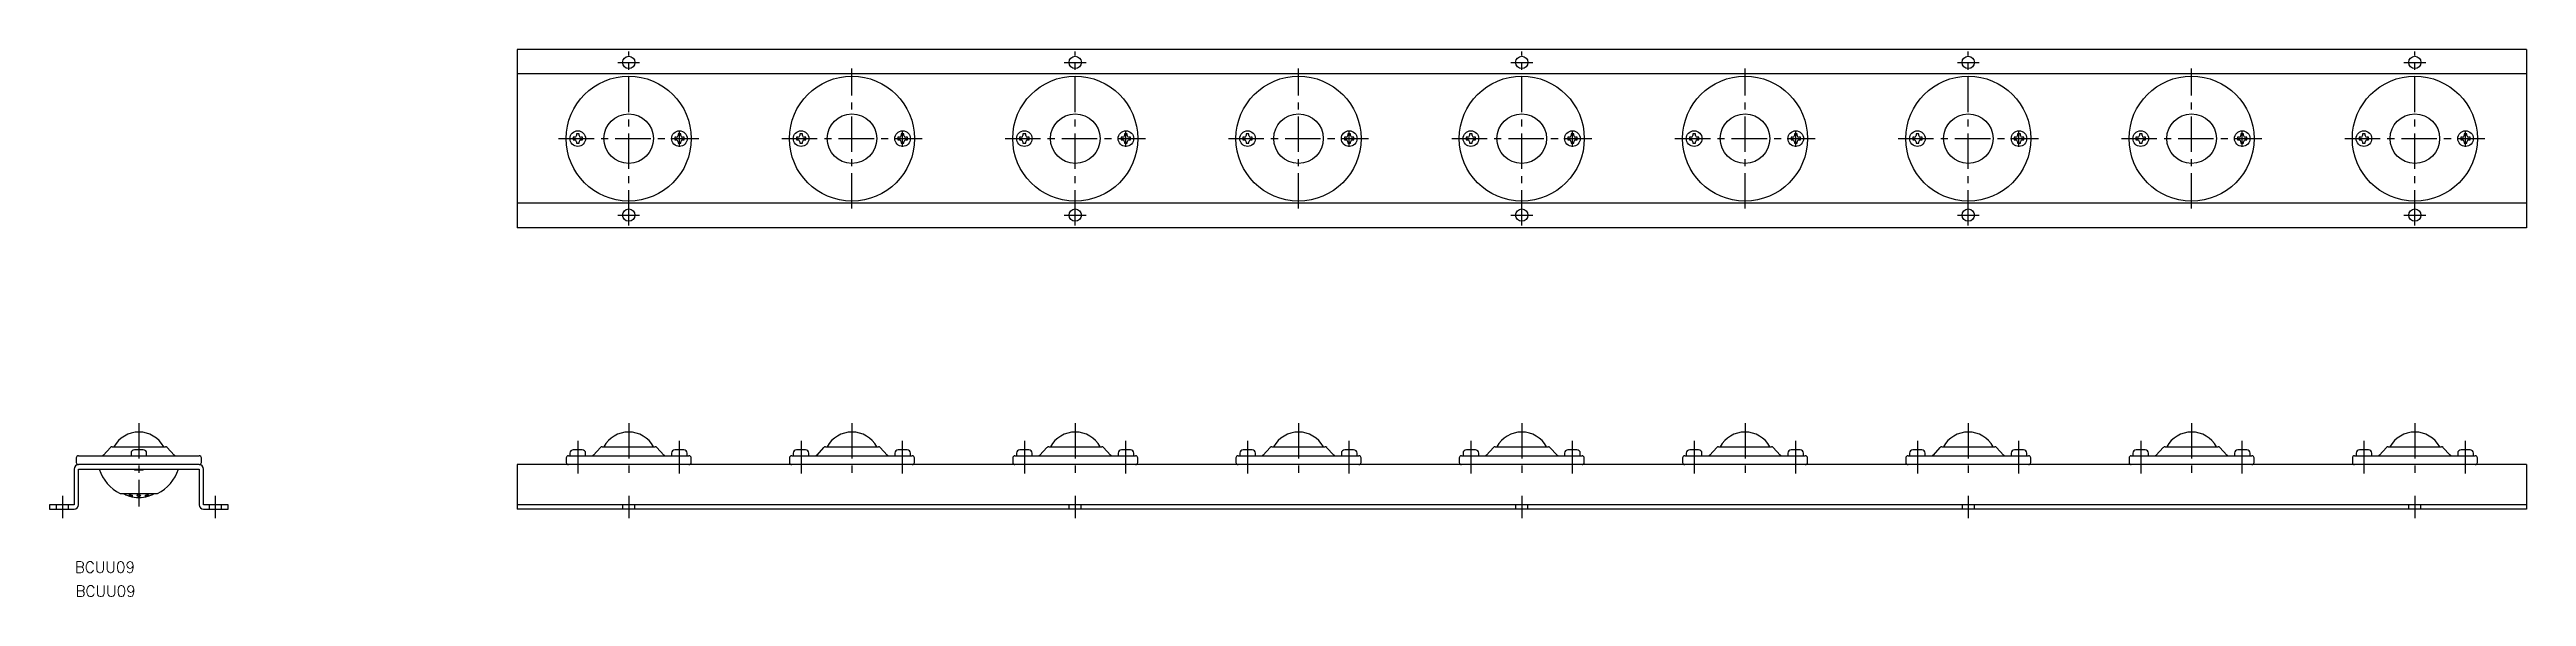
# Model space of a CAD drawing. Extents: x 0 to 1109, y -29 to 216.
import ezdxf

# ---------------------------------------------------------------- set-up
doc = ezdxf.new("R2010")
doc.units = 0
doc.header["$LTSCALE"] = 0.5
doc.header["$MEASUREMENT"] = 0
doc.linetypes.add('CENTER', pattern=[50.8, 31.75, -6.35, 6.35, -6.35])
doc.linetypes.add('DASHED', pattern=[19.05, 12.7, -6.35])
for name, color, linetype in [('MSM_CENTER', 1, 'CENTER'), ('MSM_CONTINUOUS', 7, 'CONTINUOUS'), ('MSM_DASHED', 4, 'DASHED')]:
    doc.layers.add(name, color=color, linetype=linetype)
doc.styles.get("Standard").update_dxf_attribs({"font": 'txt.shx', "height": 5, "bigfont": 'bigfont.shx'})

msp = doc.modelspace()

# ---------------------------------------------------------------- linework, layer by layer
at = {"layer": 'MSM_CENTER'}
for p, q in [((259.4, 137.2), (259.4, 215.2)), ((459.4, 137.2), (459.4, 215.2)), ((659.4, 137.2), (659.4, 215.2)), ((859.4, 137.2), (859.4, 215.2)), ((1059.4, 137.2), (1059.4, 215.2)), ((254.5, 210.4), (264.3, 210.4)), ((359.4, 144.8), (359.4, 207.6)), ((454.5, 210.4), (464.3, 210.4)), ((559.4, 144.8), (559.4, 207.6)), ((654.5, 210.4), (664.3, 210.4)), ((759.4, 144.8), (759.4, 207.6)), ((854.5, 210.4), (864.3, 210.4)), ((959.4, 144.8), (959.4, 207.6)), ((1054.5, 210.4), (1064.3, 210.4)), ((282.1, 172.5), (282.1, 179.8)), ((382.1, 172.5), (382.1, 179.8)), ((482.1, 172.5), (482.1, 179.8)), ((582.1, 172.5), (582.1, 179.8)), ((682.1, 172.5), (682.1, 179.8)), ((782.1, 172.5), (782.1, 179.8)), ((882.1, 172.5), (882.1, 179.8)), ((982.1, 172.5), (982.1, 179.8)), ((1082.1, 172.5), (1082.1, 179.8)), ((228, 176.2), (290.8, 176.2)), ((328, 176.2), (390.8, 176.2)), ((428, 176.2), (490.8, 176.2)), ((528, 176.2), (590.8, 176.2)), ((628, 176.2), (690.8, 176.2)), ((728, 176.2), (790.8, 176.2)), ((828, 176.2), (890.8, 176.2)), ((928, 176.2), (990.8, 176.2)), ((1028, 176.2), (1090.8, 176.2)), ((254.5, 141.9), (264.3, 141.9)), ((454.5, 141.9), (464.3, 141.9)), ((654.5, 141.9), (664.3, 141.9)), ((854.5, 141.9), (864.3, 141.9)), ((1054.5, 141.9), (1064.3, 141.9)), ((40, 48.6), (40, 11.2)), ((259.4, 48.6), (259.4, 26)), ((359.4, 48.6), (359.4, 26)), ((459.4, 48.6), (459.4, 26)), ((559.4, 48.6), (559.4, 26)), ((659.4, 48.6), (659.4, 26)), ((759.4, 48.6), (759.4, 26)), ((859.4, 48.6), (859.4, 26)), ((959.4, 48.6), (959.4, 26)), ((1059.4, 48.6), (1059.4, 26)), ((236.6, 40.6), (236.6, 26)), ((282.1, 26), (282.1, 40.6)), ((336.6, 40.6), (336.6, 26)), ((382.1, 26), (382.1, 40.6)), ((436.6, 40.6), (436.6, 26)), ((482.1, 26), (482.1, 40.6)), ((536.6, 40.6), (536.6, 26)), ((582.1, 26), (582.1, 40.6)), ((636.6, 40.6), (636.6, 26)), ((682.1, 26), (682.1, 40.6)), ((736.6, 40.6), (736.6, 26)), ((782.1, 26), (782.1, 40.6)), ((836.6, 40.6), (836.6, 26)), ((882.1, 26), (882.1, 40.6)), ((936.6, 40.6), (936.6, 26)), ((982.1, 26), (982.1, 40.6)), ((1036.6, 40.6), (1036.6, 26)), ((1082.1, 26), (1082.1, 40.6)), ((5.8, 16), (5.8, 6)), ((74.2, 16), (74.2, 6)), ((259.4, 16), (259.4, 6)), ((459.4, 16), (459.4, 6)), ((659.4, 16), (659.4, 6)), ((859.4, 16), (859.4, 6)), ((1059.4, 16), (1059.4, 6))]:
    msp.add_line(p, q, dxfattribs=at)
at = {"layer": 'MSM_CONTINUOUS'}
for p, q in [((209.4, 216.2), (209.4, 136.2)), ((1109.4, 216.2), (209.4, 216.2)), ((1109.4, 216.2), (1109.4, 136.2)), ((1109.4, 205.2), (209.4, 205.2)), ((236, 178.3), (236, 177.6)), ((237.2, 178.3), (236, 178.3)), ((237.2, 177.6), (237.2, 178.3)), ((281.5, 178.3), (281.5, 177.6)), ((282.7, 178.3), (281.5, 178.3)), ((282.7, 177.6), (282.7, 178.3)), ((336, 178.3), (336, 177.6)), ((337.2, 178.3), (336, 178.3)), ((337.2, 177.6), (337.2, 178.3)), ((381.5, 178.3), (381.5, 177.6)), ((382.7, 178.3), (381.5, 178.3)), ((382.7, 177.6), (382.7, 178.3)), ((436, 178.3), (436, 177.6)), ((437.2, 178.3), (436, 178.3)), ((437.2, 177.6), (437.2, 178.3)), ((481.5, 178.3), (481.5, 177.6)), ((482.7, 178.3), (481.5, 178.3)), ((482.7, 177.6), (482.7, 178.3)), ((536, 178.3), (536, 177.6)), ((537.2, 178.3), (536, 178.3)), ((537.2, 177.6), (537.2, 178.3)), ((581.5, 178.3), (581.5, 177.6)), ((582.7, 178.3), (581.5, 178.3)), ((582.7, 177.6), (582.7, 178.3)), ((636, 178.3), (636, 177.6)), ((637.2, 178.3), (636, 178.3)), ((637.2, 177.6), (637.2, 178.3)), ((681.5, 178.3), (681.5, 177.6)), ((682.7, 178.3), (681.5, 178.3)), ((682.7, 177.6), (682.7, 178.3)), ((736, 178.3), (736, 177.6)), ((737.2, 178.3), (736, 178.3)), ((737.2, 177.6), (737.2, 178.3)), ((781.5, 178.3), (781.5, 177.6)), ((782.7, 178.3), (781.5, 178.3)), ((782.7, 177.6), (782.7, 178.3)), ((836, 178.3), (836, 177.6)), ((837.2, 178.3), (836, 178.3)), ((837.2, 177.6), (837.2, 178.3)), ((881.5, 178.3), (881.5, 177.6)), ((882.7, 178.3), (881.5, 178.3)), ((882.7, 177.6), (882.7, 178.3)), ((936, 178.3), (936, 177.6)), ((937.2, 178.3), (936, 178.3)), ((937.2, 177.6), (937.2, 178.3)), ((981.5, 178.3), (981.5, 177.6)), ((982.7, 178.3), (981.5, 178.3)), ((982.7, 177.6), (982.7, 178.3)), ((1036, 178.3), (1036, 177.6)), ((1037.2, 178.3), (1036, 178.3)), ((1037.2, 177.6), (1037.2, 178.3)), ((1081.5, 178.3), (1081.5, 177.6)), ((1082.7, 178.3), (1081.5, 178.3)), ((1082.7, 177.6), (1082.7, 178.3)), ((235.2, 176.8), (234.5, 176.8)), ((234.5, 176.8), (234.5, 175.6)), ((234.5, 175.6), (235.2, 175.6)), ((236, 174.8), (236, 174.1)), ((236, 174.1), (237.2, 174.1)), ((237.2, 174.1), (237.2, 174.8)), ((238.7, 176.8), (238, 176.8)), ((238, 175.6), (238.7, 175.6)), ((238.7, 175.6), (238.7, 176.8)), ((280.7, 176.8), (280, 176.8)), ((280, 176.8), (280, 175.6)), ((280, 175.6), (280.7, 175.6)), ((281.5, 174.8), (281.5, 174.1)), ((281.5, 174.1), (282.7, 174.1)), ((282.7, 174.1), (282.7, 174.8)), ((284.2, 176.8), (283.5, 176.8)), ((283.5, 175.6), (284.2, 175.6)), ((284.2, 175.6), (284.2, 176.8)), ((335.2, 176.8), (334.5, 176.8)), ((334.5, 176.8), (334.5, 175.6)), ((334.5, 175.6), (335.2, 175.6)), ((336, 174.8), (336, 174.1)), ((336, 174.1), (337.2, 174.1)), ((337.2, 174.1), (337.2, 174.8)), ((338.7, 176.8), (338, 176.8)), ((338, 175.6), (338.7, 175.6)), ((338.7, 175.6), (338.7, 176.8)), ((380.7, 176.8), (380, 176.8)), ((380, 176.8), (380, 175.6)), ((380, 175.6), (380.7, 175.6)), ((381.5, 174.8), (381.5, 174.1)), ((381.5, 174.1), (382.7, 174.1)), ((382.7, 174.1), (382.7, 174.8)), ((384.2, 176.8), (383.5, 176.8)), ((383.5, 175.6), (384.2, 175.6)), ((384.2, 175.6), (384.2, 176.8)), ((435.2, 176.8), (434.5, 176.8)), ((434.5, 176.8), (434.5, 175.6)), ((434.5, 175.6), (435.2, 175.6)), ((436, 174.8), (436, 174.1)), ((436, 174.1), (437.2, 174.1)), ((437.2, 174.1), (437.2, 174.8)), ((438.7, 176.8), (438, 176.8)), ((438, 175.6), (438.7, 175.6)), ((438.7, 175.6), (438.7, 176.8)), ((480.7, 176.8), (480, 176.8)), ((480, 176.8), (480, 175.6)), ((480, 175.6), (480.7, 175.6)), ((481.5, 174.8), (481.5, 174.1)), ((481.5, 174.1), (482.7, 174.1)), ((482.7, 174.1), (482.7, 174.8)), ((484.2, 176.8), (483.5, 176.8)), ((483.5, 175.6), (484.2, 175.6)), ((484.2, 175.6), (484.2, 176.8)), ((535.2, 176.8), (534.5, 176.8)), ((534.5, 176.8), (534.5, 175.6)), ((534.5, 175.6), (535.2, 175.6)), ((536, 174.8), (536, 174.1)), ((536, 174.1), (537.2, 174.1)), ((537.2, 174.1), (537.2, 174.8)), ((538.7, 176.8), (538, 176.8)), ((538, 175.6), (538.7, 175.6)), ((538.7, 175.6), (538.7, 176.8)), ((580.7, 176.8), (580, 176.8)), ((580, 176.8), (580, 175.6)), ((580, 175.6), (580.7, 175.6)), ((581.5, 174.8), (581.5, 174.1)), ((581.5, 174.1), (582.7, 174.1)), ((582.7, 174.1), (582.7, 174.8)), ((584.2, 176.8), (583.5, 176.8)), ((583.5, 175.6), (584.2, 175.6)), ((584.2, 175.6), (584.2, 176.8)), ((635.2, 176.8), (634.5, 176.8)), ((634.5, 176.8), (634.5, 175.6)), ((634.5, 175.6), (635.2, 175.6)), ((636, 174.8), (636, 174.1)), ((636, 174.1), (637.2, 174.1)), ((637.2, 174.1), (637.2, 174.8)), ((638.7, 176.8), (638, 176.8)), ((638, 175.6), (638.7, 175.6)), ((638.7, 175.6), (638.7, 176.8)), ((680.7, 176.8), (680, 176.8)), ((680, 176.8), (680, 175.6)), ((680, 175.6), (680.7, 175.6)), ((681.5, 174.8), (681.5, 174.1)), ((681.5, 174.1), (682.7, 174.1)), ((682.7, 174.1), (682.7, 174.8)), ((684.2, 176.8), (683.5, 176.8)), ((683.5, 175.6), (684.2, 175.6)), ((684.2, 175.6), (684.2, 176.8)), ((735.2, 176.8), (734.5, 176.8)), ((734.5, 176.8), (734.5, 175.6)), ((734.5, 175.6), (735.2, 175.6)), ((736, 174.8), (736, 174.1)), ((736, 174.1), (737.2, 174.1)), ((737.2, 174.1), (737.2, 174.8)), ((738.7, 176.8), (738, 176.8)), ((738, 175.6), (738.7, 175.6)), ((738.7, 175.6), (738.7, 176.8)), ((780.7, 176.8), (780, 176.8)), ((780, 176.8), (780, 175.6)), ((780, 175.6), (780.7, 175.6)), ((781.5, 174.8), (781.5, 174.1)), ((781.5, 174.1), (782.7, 174.1)), ((782.7, 174.1), (782.7, 174.8)), ((784.2, 176.8), (783.5, 176.8)), ((783.5, 175.6), (784.2, 175.6)), ((784.2, 175.6), (784.2, 176.8)), ((835.2, 176.8), (834.5, 176.8)), ((834.5, 176.8), (834.5, 175.6)), ((834.5, 175.6), (835.2, 175.6)), ((836, 174.8), (836, 174.1)), ((836, 174.1), (837.2, 174.1)), ((837.2, 174.1), (837.2, 174.8)), ((838.7, 176.8), (838, 176.8)), ((838, 175.6), (838.7, 175.6)), ((838.7, 175.6), (838.7, 176.8)), ((880.7, 176.8), (880, 176.8)), ((880, 176.8), (880, 175.6)), ((880, 175.6), (880.7, 175.6)), ((881.5, 174.8), (881.5, 174.1)), ((881.5, 174.1), (882.7, 174.1)), ((882.7, 174.1), (882.7, 174.8)), ((884.2, 176.8), (883.5, 176.8)), ((883.5, 175.6), (884.2, 175.6)), ((884.2, 175.6), (884.2, 176.8)), ((935.2, 176.8), (934.5, 176.8)), ((934.5, 176.8), (934.5, 175.6)), ((934.5, 175.6), (935.2, 175.6)), ((936, 174.8), (936, 174.1)), ((936, 174.1), (937.2, 174.1)), ((937.2, 174.1), (937.2, 174.8)), ((938.7, 176.8), (938, 176.8)), ((938, 175.6), (938.7, 175.6)), ((938.7, 175.6), (938.7, 176.8)), ((980.7, 176.8), (980, 176.8)), ((980, 176.8), (980, 175.6)), ((980, 175.6), (980.7, 175.6)), ((981.5, 174.8), (981.5, 174.1)), ((981.5, 174.1), (982.7, 174.1)), ((982.7, 174.1), (982.7, 174.8)), ((984.2, 176.8), (983.5, 176.8)), ((983.5, 175.6), (984.2, 175.6)), ((984.2, 175.6), (984.2, 176.8)), ((1035.2, 176.8), (1034.5, 176.8)), ((1034.5, 176.8), (1034.5, 175.6)), ((1034.5, 175.6), (1035.2, 175.6)), ((1036, 174.8), (1036, 174.1)), ((1036, 174.1), (1037.2, 174.1)), ((1037.2, 174.1), (1037.2, 174.8)), ((1038.7, 176.8), (1038, 176.8)), ((1038, 175.6), (1038.7, 175.6)), ((1038.7, 175.6), (1038.7, 176.8)), ((1080.7, 176.8), (1080, 176.8)), ((1080, 176.8), (1080, 175.6)), ((1080, 175.6), (1080.7, 175.6)), ((1081.5, 174.8), (1081.5, 174.1)), ((1081.5, 174.1), (1082.7, 174.1)), ((1082.7, 174.1), (1082.7, 174.8)), ((1084.2, 176.8), (1083.5, 176.8)), ((1083.5, 175.6), (1084.2, 175.6)), ((1084.2, 175.6), (1084.2, 176.8)), ((1109.4, 147.2), (209.4, 147.2)), ((1109.4, 136.2), (209.4, 136.2)), ((13, 34), (67, 34)), ((27.3, 37.7), (24.2, 34.3)), ((28.1, 38), (51.9, 38)), ((36.5, 35.1), (36.5, 34)), ((42, 36.6), (38, 36.6)), ((43.5, 34), (43.5, 35.1)), ((55.8, 34.3), (52.7, 37.7)), ((232.4, 34), (286.4, 34)), ((233.1, 35.1), (233.1, 34)), ((238.6, 36.6), (234.6, 36.6)), ((240.1, 34), (240.1, 35.1)), ((246.7, 37.7), (243.6, 34.3)), ((247.5, 38), (271.3, 38)), ((275.2, 34.3), (272, 37.7)), ((278.6, 35.1), (278.6, 34)), ((284.1, 36.6), (280.1, 36.6)), ((285.6, 34), (285.6, 35.1)), ((332.4, 34), (386.4, 34)), ((333.1, 35.1), (333.1, 34)), ((338.6, 36.6), (334.6, 36.6)), ((340.1, 34), (340.1, 35.1)), ((346.7, 37.7), (343.6, 34.3)), ((347.5, 38), (371.3, 38)), ((375.2, 34.3), (372, 37.7)), ((378.6, 35.1), (378.6, 34)), ((384.1, 36.6), (380.1, 36.6)), ((385.6, 34), (385.6, 35.1)), ((432.4, 34), (486.4, 34)), ((433.1, 35.1), (433.1, 34)), ((438.6, 36.6), (434.6, 36.6)), ((440.1, 34), (440.1, 35.1)), ((446.7, 37.7), (443.6, 34.3)), ((447.5, 38), (471.3, 38)), ((475.2, 34.3), (472, 37.7)), ((478.6, 35.1), (478.6, 34)), ((484.1, 36.6), (480.1, 36.6)), ((485.6, 34), (485.6, 35.1)), ((532.4, 34), (586.4, 34)), ((533.1, 35.1), (533.1, 34)), ((538.6, 36.6), (534.6, 36.6)), ((540.1, 34), (540.1, 35.1)), ((546.7, 37.7), (543.6, 34.3)), ((547.5, 38), (571.3, 38)), ((575.2, 34.3), (572, 37.7)), ((578.6, 35.1), (578.6, 34)), ((584.1, 36.6), (580.1, 36.6)), ((585.6, 34), (585.6, 35.1)), ((632.4, 34), (686.4, 34)), ((633.1, 35.1), (633.1, 34)), ((638.6, 36.6), (634.6, 36.6)), ((640.1, 34), (640.1, 35.1)), ((646.7, 37.7), (643.6, 34.3)), ((647.5, 38), (671.3, 38)), ((675.2, 34.3), (672, 37.7)), ((678.6, 35.1), (678.6, 34)), ((684.1, 36.6), (680.1, 36.6)), ((685.6, 34), (685.6, 35.1)), ((732.4, 34), (786.4, 34)), ((733.1, 35.1), (733.1, 34)), ((738.6, 36.6), (734.6, 36.6)), ((740.1, 34), (740.1, 35.1)), ((746.7, 37.7), (743.6, 34.3)), ((747.5, 38), (771.3, 38)), ((775.2, 34.3), (772, 37.7)), ((778.6, 35.1), (778.6, 34)), ((784.1, 36.6), (780.1, 36.6)), ((785.6, 34), (785.6, 35.1)), ((832.4, 34), (886.4, 34)), ((833.1, 35.1), (833.1, 34)), ((838.6, 36.6), (834.6, 36.6)), ((840.1, 34), (840.1, 35.1)), ((846.7, 37.7), (843.6, 34.3)), ((847.5, 38), (871.3, 38)), ((875.2, 34.3), (872, 37.7)), ((878.6, 35.1), (878.6, 34)), ((884.1, 36.6), (880.1, 36.6)), ((885.6, 34), (885.6, 35.1)), ((932.4, 34), (986.4, 34)), ((933.1, 35.1), (933.1, 34)), ((938.6, 36.6), (934.6, 36.6)), ((940.1, 34), (940.1, 35.1)), ((946.7, 37.7), (943.6, 34.3)), ((947.5, 38), (971.3, 38)), ((975.2, 34.3), (972, 37.7)), ((978.6, 35.1), (978.6, 34)), ((984.1, 36.6), (980.1, 36.6)), ((985.6, 34), (985.6, 35.1)), ((1032.4, 34), (1086.4, 34)), ((1033.1, 35.1), (1033.1, 34)), ((1038.6, 36.6), (1034.6, 36.6)), ((1040.1, 34), (1040.1, 35.1)), ((1046.7, 37.7), (1043.6, 34.3)), ((1047.5, 38), (1071.3, 38)), ((1075.2, 34.3), (1072, 37.7)), ((1078.6, 35.1), (1078.6, 34)), ((1084.1, 36.6), (1080.1, 36.6)), ((1085.6, 34), (1085.6, 35.1)), ((11, 28), (11, 12)), ((12, 33), (12, 31)), ((67, 30), (13, 30)), ((13, 12), (13, 28)), ((13, 28), (67, 28)), ((38, 28), (38, 27.5)), ((42, 27.5), (38, 27.5)), ((42, 27.5), (42, 28)), ((67, 28), (67, 12)), ((68, 31), (68, 33)), ((69, 12), (69, 28)), ((1109.4, 30), (209.4, 30)), ((209.4, 30), (209.4, 10)), ((231.4, 33), (231.4, 31)), ((287.4, 31), (287.4, 33)), ((331.4, 33), (331.4, 31)), ((387.4, 31), (387.4, 33)), ((431.4, 33), (431.4, 31)), ((487.4, 31), (487.4, 33)), ((531.4, 33), (531.4, 31)), ((587.4, 31), (587.4, 33)), ((631.4, 33), (631.4, 31)), ((687.4, 31), (687.4, 33)), ((731.4, 33), (731.4, 31)), ((787.4, 31), (787.4, 33)), ((831.4, 33), (831.4, 31)), ((887.4, 31), (887.4, 33)), ((931.4, 33), (931.4, 31)), ((987.4, 31), (987.4, 33)), ((1031.4, 33), (1031.4, 31)), ((1087.4, 31), (1087.4, 33)), ((1109.4, 30), (1109.4, 10)), ((0, 12), (0, 10)), ((11, 12), (0, 12)), ((31.6, 17), (48.4, 17)), ((34.2, 16.5), (35.8, 15.9)), ((44.2, 15.9), (45.8, 16.5)), ((80, 12), (69, 12)), ((80, 10), (80, 12)), ((1109.4, 12), (209.4, 12)), ((0, 10), (11, 10)), ((69, 10), (80, 10)), ((1109.4, 10), (209.4, 10))]:
    msp.add_line(p, q, dxfattribs=at)
for centre, radius in [((259.4, 210.4), 2.75), ((459.4, 210.4), 2.75), ((659.4, 210.4), 2.75), ((859.4, 210.4), 2.75), ((1059.4, 210.4), 2.75), ((259.4, 176.2), 28), ((359.4, 176.2), 28), ((459.4, 176.2), 28), ((559.4, 176.2), 28), ((659.4, 176.2), 28), ((759.4, 176.2), 28), ((859.4, 176.2), 28), ((959.4, 176.2), 28), ((1059.4, 176.2), 28), ((236.6, 176.2), 3.5), ((259.4, 176.2), 11.1), ((282.1, 176.2), 3.5), ((336.6, 176.2), 3.5), ((359.4, 176.2), 11.1), ((382.1, 176.2), 3.5), ((436.6, 176.2), 3.5), ((459.4, 176.2), 11.1), ((482.1, 176.2), 3.5), ((536.6, 176.2), 3.5), ((559.4, 176.2), 11.1), ((582.1, 176.2), 3.5), ((636.6, 176.2), 3.5), ((659.4, 176.2), 11.1), ((682.1, 176.2), 3.5), ((736.6, 176.2), 3.5), ((759.4, 176.2), 11.1), ((782.1, 176.2), 3.5), ((836.6, 176.2), 3.5), ((859.4, 176.2), 11.1), ((882.1, 176.2), 3.5), ((936.6, 176.2), 3.5), ((959.4, 176.2), 11.1), ((982.1, 176.2), 3.5), ((1036.6, 176.2), 3.5), ((1059.4, 176.2), 11.1), ((1082.1, 176.2), 3.5), ((259.4, 141.9), 2.75), ((459.4, 141.9), 2.75), ((659.4, 141.9), 2.75), ((859.4, 141.9), 2.75), ((1059.4, 141.9), 2.75)]:
    msp.add_circle(centre, radius, dxfattribs=at)
for centre, radius, start, end in [((235.2, 177.6), 0.8, 270, 0), ((238, 177.6), 0.8, 180, 270), ((280.7, 177.6), 0.8, 270, 0), ((283.5, 177.6), 0.8, 180, 270), ((335.2, 177.6), 0.8, 270, 0), ((338, 177.6), 0.8, 180, 270), ((380.7, 177.6), 0.8, 270, 0), ((383.5, 177.6), 0.8, 180, 270), ((435.2, 177.6), 0.8, 270, 0), ((438, 177.6), 0.8, 180, 270), ((480.7, 177.6), 0.8, 270, 0), ((483.5, 177.6), 0.8, 180, 270), ((535.2, 177.6), 0.8, 270, 0), ((538, 177.6), 0.8, 180, 270), ((580.7, 177.6), 0.8, 270, 0), ((583.5, 177.6), 0.8, 180, 270), ((635.2, 177.6), 0.8, 270, 0), ((638, 177.6), 0.8, 180, 270), ((680.7, 177.6), 0.8, 270, 0), ((683.5, 177.6), 0.8, 180, 270), ((735.2, 177.6), 0.8, 270, 0), ((738, 177.6), 0.8, 180, 270), ((780.7, 177.6), 0.8, 270, 0), ((783.5, 177.6), 0.8, 180, 270), ((835.2, 177.6), 0.8, 270, 0), ((838, 177.6), 0.8, 180, 270), ((880.7, 177.6), 0.8, 270, 0), ((883.5, 177.6), 0.8, 180, 270), ((935.2, 177.6), 0.8, 270, 0), ((938, 177.6), 0.8, 180, 270), ((980.7, 177.6), 0.8, 270, 0), ((983.5, 177.6), 0.8, 180, 270), ((1035.2, 177.6), 0.8, 270, 0), ((1038, 177.6), 0.8, 180, 270), ((1080.7, 177.6), 0.8, 270, 0), ((1083.5, 177.6), 0.8, 180, 270), ((235.2, 174.8), 0.8, 0, 90), ((238, 174.8), 0.8, 90, 180), ((280.7, 174.8), 0.8, 0, 90), ((283.5, 174.8), 0.8, 90, 180), ((335.2, 174.8), 0.8, 0, 90), ((338, 174.8), 0.8, 90, 180), ((380.7, 174.8), 0.8, 0, 90), ((383.5, 174.8), 0.8, 90, 180), ((435.2, 174.8), 0.8, 0, 90), ((438, 174.8), 0.8, 90, 180), ((480.7, 174.8), 0.8, 0, 90), ((483.5, 174.8), 0.8, 90, 180), ((535.2, 174.8), 0.8, 0, 90), ((538, 174.8), 0.8, 90, 180), ((580.7, 174.8), 0.8, 0, 90), ((583.5, 174.8), 0.8, 90, 180), ((635.2, 174.8), 0.8, 0, 90), ((638, 174.8), 0.8, 90, 180), ((680.7, 174.8), 0.8, 0, 90), ((683.5, 174.8), 0.8, 90, 180), ((735.2, 174.8), 0.8, 0, 90), ((738, 174.8), 0.8, 90, 180), ((780.7, 174.8), 0.8, 0, 90), ((783.5, 174.8), 0.8, 90, 180), ((835.2, 174.8), 0.8, 0, 90), ((838, 174.8), 0.8, 90, 180), ((880.7, 174.8), 0.8, 0, 90), ((883.5, 174.8), 0.8, 90, 180), ((935.2, 174.8), 0.8, 0, 90), ((938, 174.8), 0.8, 90, 180), ((980.7, 174.8), 0.8, 0, 90), ((983.5, 174.8), 0.8, 90, 180), ((1035.2, 174.8), 0.8, 0, 90), ((1038, 174.8), 0.8, 90, 180), ((1080.7, 174.8), 0.8, 0, 90), ((1083.5, 174.8), 0.8, 90, 180), ((40, 31.9), 12.7, 28.706, 151.294), ((259.4, 31.9), 12.7, 28.706, 151.294), ((359.4, 31.9), 12.7, 28.706, 151.294), ((459.4, 31.9), 12.7, 28.706, 151.294), ((559.4, 31.9), 12.7, 28.706, 151.294), ((659.4, 31.9), 12.7, 28.706, 151.294), ((759.4, 31.9), 12.7, 28.706, 151.294), ((859.4, 31.9), 12.7, 28.706, 151.294), ((959.4, 31.9), 12.7, 28.706, 151.294), ((1059.4, 31.9), 12.7, 28.706, 151.294), ((13, 33), 1, 90, 180), ((23.5, 35), 1, 270, 317.2312), ((28.1, 37), 1, 90, 137.2312), ((38, 35.1), 1.5, 90, 180), ((42, 35.1), 1.5, 0, 90), ((51.9, 37), 1, 42.7688, 90), ((56.5, 35), 1, 222.7688, 270), ((67, 33), 1, 0, 90), ((232.4, 33), 1, 90, 180), ((234.6, 35.1), 1.5, 90, 180), ((238.6, 35.1), 1.5, 0, 90), ((242.9, 35), 1, 270, 317.2312), ((247.5, 37), 1, 90, 137.2312), ((271.3, 37), 1, 42.7688, 90), ((275.9, 35), 1, 222.7688, 270), ((280.1, 35.1), 1.5, 90, 180), ((284.1, 35.1), 1.5, 0, 90), ((286.4, 33), 1, 0, 90), ((332.4, 33), 1, 90, 180), ((334.6, 35.1), 1.5, 90, 180), ((338.6, 35.1), 1.5, 0, 90), ((342.9, 35), 1, 270, 317.2312), ((347.5, 37), 1, 90, 137.2312), ((371.3, 37), 1, 42.7688, 90), ((375.9, 35), 1, 222.7688, 270), ((380.1, 35.1), 1.5, 90, 180), ((384.1, 35.1), 1.5, 0, 90), ((386.4, 33), 1, 0, 90), ((432.4, 33), 1, 90, 180), ((434.6, 35.1), 1.5, 90, 180), ((438.6, 35.1), 1.5, 0, 90), ((442.9, 35), 1, 270, 317.2312), ((447.5, 37), 1, 90, 137.2312), ((471.3, 37), 1, 42.7688, 90), ((475.9, 35), 1, 222.7688, 270), ((480.1, 35.1), 1.5, 90, 180), ((484.1, 35.1), 1.5, 0, 90), ((486.4, 33), 1, 0, 90), ((532.4, 33), 1, 90, 180), ((534.6, 35.1), 1.5, 90, 180), ((538.6, 35.1), 1.5, 0, 90), ((542.9, 35), 1, 270, 317.2312), ((547.5, 37), 1, 90, 137.2312), ((571.3, 37), 1, 42.7688, 90), ((575.9, 35), 1, 222.7688, 270), ((580.1, 35.1), 1.5, 90, 180), ((584.1, 35.1), 1.5, 0, 90), ((586.4, 33), 1, 0, 90), ((632.4, 33), 1, 90, 180), ((634.6, 35.1), 1.5, 90, 180), ((638.6, 35.1), 1.5, 0, 90), ((642.9, 35), 1, 270, 317.2312), ((647.5, 37), 1, 90, 137.2312), ((671.3, 37), 1, 42.7688, 90), ((675.9, 35), 1, 222.7688, 270), ((680.1, 35.1), 1.5, 90, 180), ((684.1, 35.1), 1.5, 0, 90), ((686.4, 33), 1, 0, 90), ((732.4, 33), 1, 90, 180), ((734.6, 35.1), 1.5, 90, 180), ((738.6, 35.1), 1.5, 0, 90), ((742.9, 35), 1, 270, 317.2312), ((747.5, 37), 1, 90, 137.2312), ((771.3, 37), 1, 42.7688, 90), ((775.9, 35), 1, 222.7688, 270), ((780.1, 35.1), 1.5, 90, 180), ((784.1, 35.1), 1.5, 0, 90), ((786.4, 33), 1, 0, 90), ((832.4, 33), 1, 90, 180), ((834.6, 35.1), 1.5, 90, 180), ((838.6, 35.1), 1.5, 0, 90), ((842.9, 35), 1, 270, 317.2312), ((847.5, 37), 1, 90, 137.2312), ((871.3, 37), 1, 42.7688, 90), ((875.9, 35), 1, 222.7688, 270), ((880.1, 35.1), 1.5, 90, 180), ((884.1, 35.1), 1.5, 0, 90), ((886.4, 33), 1, 0, 90), ((932.4, 33), 1, 90, 180), ((934.6, 35.1), 1.5, 90, 180), ((938.6, 35.1), 1.5, 0, 90), ((942.9, 35), 1, 270, 317.2312), ((947.5, 37), 1, 90, 137.2312), ((971.3, 37), 1, 42.7688, 90), ((975.9, 35), 1, 222.7688, 270), ((980.1, 35.1), 1.5, 90, 180), ((984.1, 35.1), 1.5, 0, 90), ((986.4, 33), 1, 0, 90), ((1032.4, 33), 1, 90, 180), ((1034.6, 35.1), 1.5, 90, 180), ((1038.6, 35.1), 1.5, 0, 90), ((1042.9, 35), 1, 270, 317.2312), ((1047.5, 37), 1, 90, 137.2312), ((1071.3, 37), 1, 42.7688, 90), ((1075.9, 35), 1, 222.7688, 270), ((1080.1, 35.1), 1.5, 90, 180), ((1084.1, 35.1), 1.5, 0, 90), ((1086.4, 33), 1, 0, 90), ((13, 28), 2, 90, 180), ((13, 31), 1, 180, 270), ((40, 33.6), 18.6, 197.5222, 243.3226), ((40, 33.6), 18.6, 296.6774, 342.4778), ((67, 31), 1, 270, 0), ((67, 28), 2, 0, 90), ((232.4, 31), 1, 180, 270), ((286.4, 31), 1, 270, 0), ((332.4, 31), 1, 180, 270), ((386.4, 31), 1, 270, 0), ((432.4, 31), 1, 180, 270), ((486.4, 31), 1, 270, 0), ((532.4, 31), 1, 180, 270), ((586.4, 31), 1, 270, 0), ((632.4, 31), 1, 180, 270), ((686.4, 31), 1, 270, 0), ((732.4, 31), 1, 180, 270), ((786.4, 31), 1, 270, 0), ((832.4, 31), 1, 180, 270), ((886.4, 31), 1, 270, 0), ((932.4, 31), 1, 180, 270), ((986.4, 31), 1, 270, 0), ((1032.4, 31), 1, 180, 270), ((1086.4, 31), 1, 270, 0), ((11, 12), 2, 270, 0), ((40, 29), 13.8, 240.9166, 245.1778), ((35.9, 15.8), 0.701, 79.9862, 107.0272), ((35.7, 16.4), 0.0741, 107.8054, 174.9921), ((35.9, 16.5), 0.263, 205.8139, 243.2477), ((35, 16.2), 0.686, 14.727, 17.2448), ((36.9, 18), 2.03, 236.3935, 256.9407), ((40, 29), 13.8, 252.2638, 287.7636), ((35.7, 13.6), 2.89, 63.0673, 83.0461), ((37, 17.9), 1.99, 252.6743, 272.2149), ((35.8, 14.2), 2.31, 52.8762, 58.8886), ((37.1, 16.2), 0.282, 279.2188, 306.8366), ((37.1, 15.9), 0.2, 19.5765, 49.3393), ((37.2, 16), 0.0558, 321.1911, 8.6562), ((39.5, 16.1), 0.287, 116.7324, 141.2855), ((39.3, 16.2), 0.143, 138.5673, 235.9035), ((39.8, 15.6), 0.86, 102.2036, 120.5961), ((39.8, 16.9), 1.03, 236.6344, 263.3936), ((40, 14.7), 1.86, 86.8585, 102.7976), ((40, 17.8), 1.89, 260.8026, 279.8182), ((40, 15), 1.54, 71.0495, 87.8904), ((40.1, 17), 1.14, 279.5118, 297.8197), ((40.4, 16), 0.409, 31.9326, 75.526), ((40.6, 16.2), 0.233, 297.5281, 341.9125), ((40.6, 16.2), 0.166, 348.3651, 16.2905), ((42.9, 15.9), 0.2, 130.6607, 160.4235), ((42.8, 16), 0.0558, 171.3438, 218.8089), ((42.9, 16.2), 0.282, 233.1634, 260.7812), ((44.2, 14.2), 2.31, 121.1114, 127.1238), ((43, 17.9), 1.99, 267.7851, 287.3257), ((44.3, 13.6), 2.89, 96.9539, 116.9327), ((43.1, 18), 2.03, 283.0593, 303.6065), ((44.1, 15.8), 0.701, 72.9728, 100.0138), ((44.1, 16.5), 0.263, 296.7523, 334.1861), ((44.3, 16.4), 0.0741, 5.0079, 72.1946), ((45, 16.2), 0.686, 162.7552, 165.273), ((40, 29), 13.8, 294.814, 299.0834), ((69, 12), 2, 180, 270)]:
    msp.add_arc(centre, radius, start, end, dxfattribs=at)
at = {"layer": 'MSM_DASHED'}
for p, q in [((3, 12), (3, 10)), ((8.5, 10), (8.5, 12)), ((71.5, 12), (71.5, 10)), ((77, 10), (77, 12)), ((256.6, 12), (256.6, 10)), ((262.1, 10), (262.1, 12)), ((456.6, 12), (456.6, 10)), ((462.1, 10), (462.1, 12)), ((656.6, 12), (656.6, 10)), ((662.1, 10), (662.1, 12)), ((856.6, 12), (856.6, 10)), ((862.1, 10), (862.1, 12)), ((1056.6, 12), (1056.6, 10)), ((1062.1, 10), (1062.1, 12))]:
    msp.add_line(p, q, dxfattribs=at)

# ---------------------------------------------------------------- texts
at = {"layer": 'MSM_CONTINUOUS', "char_height": 5, "width": 34.925, "attachment_point": 1}
for insert in [(11.3, -13.5), (11.6, -24.2)]:
    msp.add_mtext('{BCUU09}', dxfattribs=dict(at, insert=insert))

doc.saveas('drawing.dxf')
